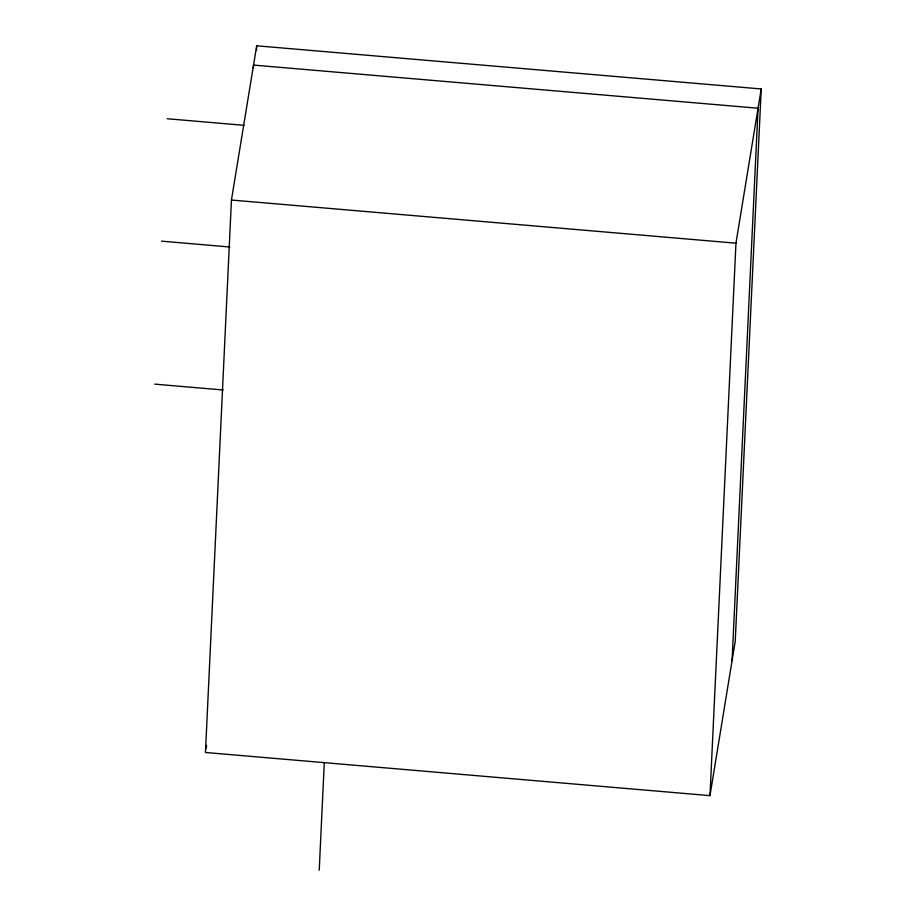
<?xml version="1.0" encoding="UTF-8"?>
<svg xmlns="http://www.w3.org/2000/svg" width="916" height="916" viewBox="0 0 916 916"><rect width="100%" height="100%" fill="white"/><g stroke="black" fill="none" stroke-linecap="round" stroke-linejoin="round"><path stroke-width="1.37" d="M231.439 200.031L205.447 752.483L709.98 795.638L735.227 641.406L761.219 88.955L256.698 45.8L231.439 200.031L735.96 243.187L761.219 88.955M253.4 67.933L253.537 65.082L758.059 108.225L732.079 660.676M256.491 50.082L256.698 45.8M319.226 870.2L324.264 763.165M709.98 795.638L735.96 243.187M206.134 748.269L206.604 745.452M167.262 118.748L244.183 125.332M161.502 241.16L229.882 246.999M154.781 384.147L223.161 389.987"/></g></svg>
